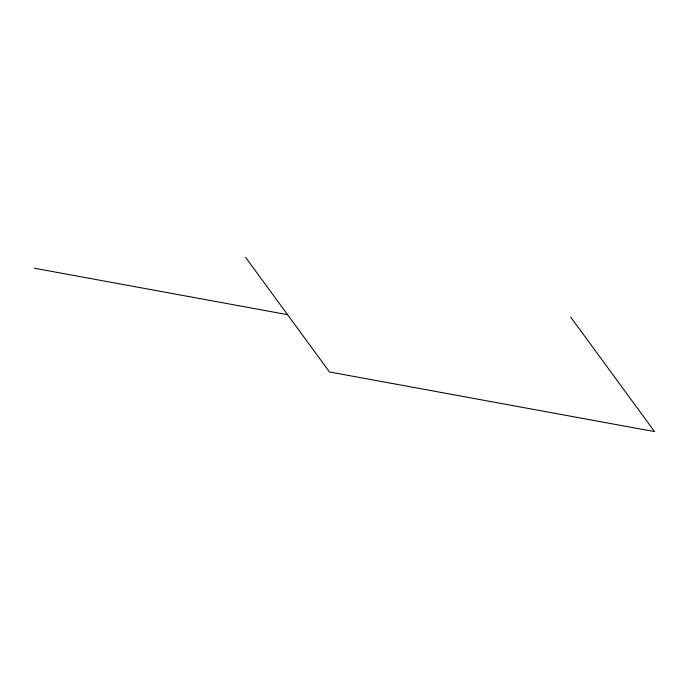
<?xml version="1.0" encoding="UTF-8"?>
<svg xmlns="http://www.w3.org/2000/svg" width="689" height="689" viewBox="0 0 689 689"><rect width="100%" height="100%" fill="white"/><g stroke="black" fill="none" stroke-linecap="round" stroke-linejoin="round"><path stroke-width="1.03" d="M34.45 268.236L287.563 314.675M570.673 317.035L654.55 431.607L329.506 371.965L245.628 257.393"/></g></svg>
